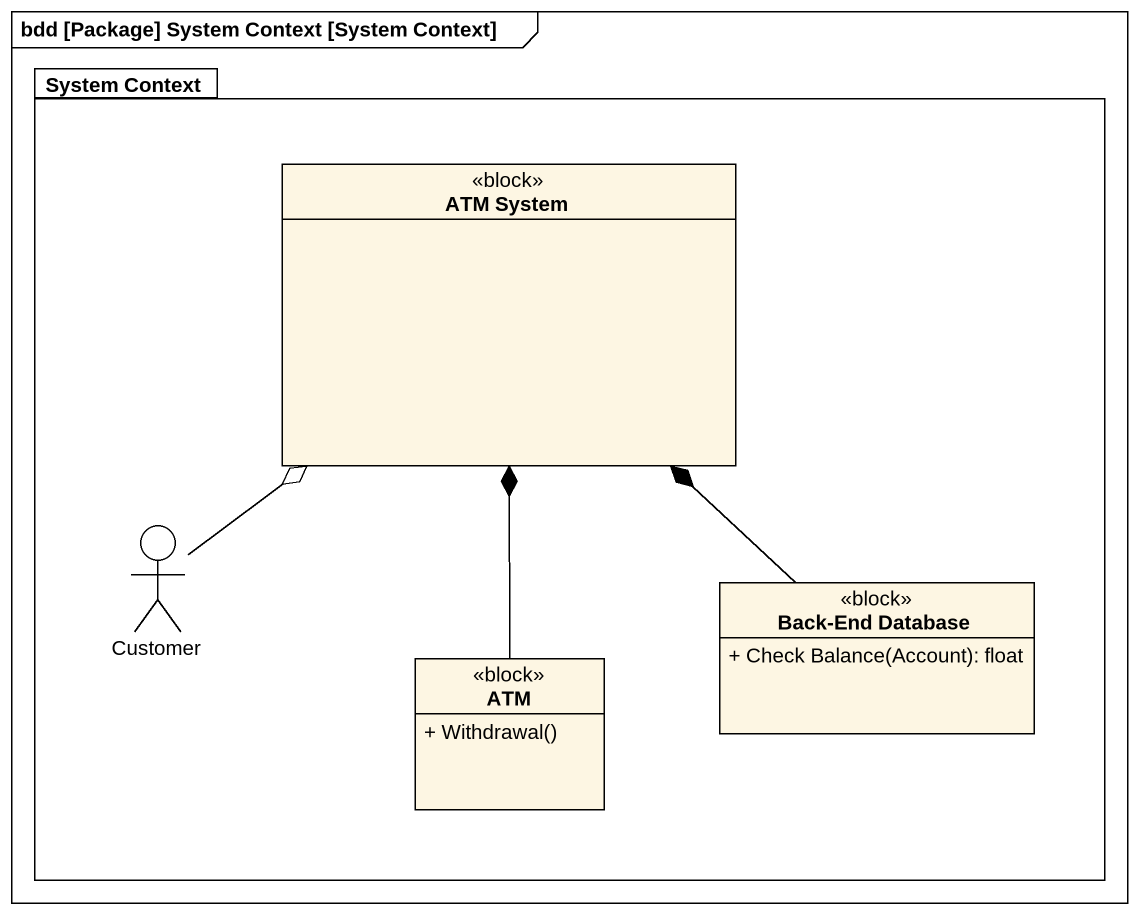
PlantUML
@startuml
mainframe bdd [Package] System Context [System Context]
allowmixing
hide circle
hide empty members
skinparam classAttributeIconSize 0
package "System Context" as System_Context {
  class "ATM System" as ATM_System <<block>>
  actor Customer
  class "Back-End Database" as Back_End_Database <<block>> {
    + Check Balance(Account): float
  }
  class ATM <<block>> {
    + Withdrawal()
  }
}
Customer -up-o ATM_System
Back_End_Database -up-* ATM_System
ATM -up-* ATM_System
@enduml
